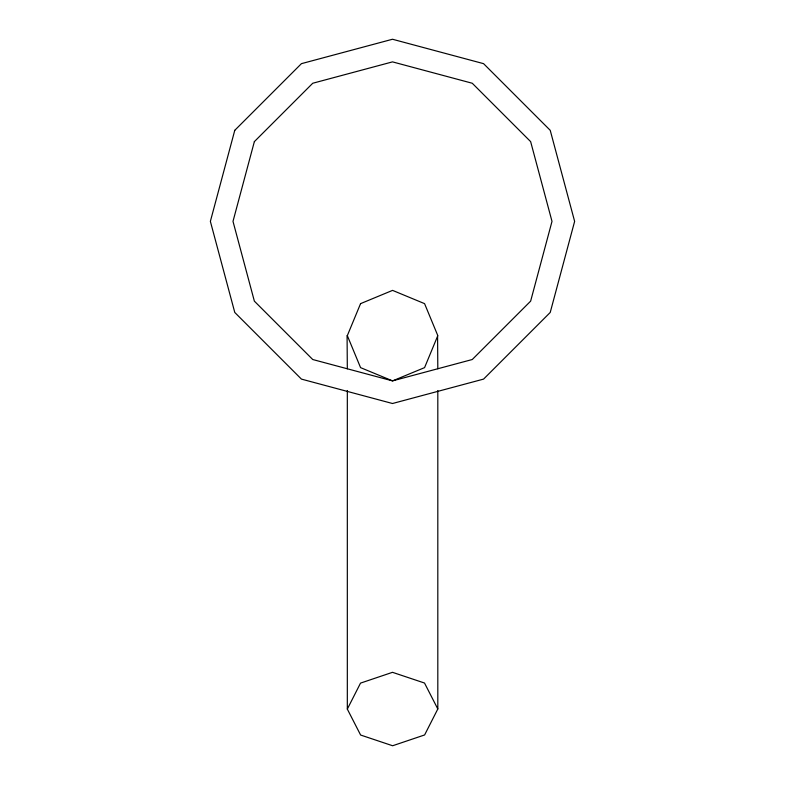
<?xml version="1.0" encoding="UTF-8"?>
<svg xmlns="http://www.w3.org/2000/svg" width="785" height="785" viewBox="0 0 785 785"><rect width="100%" height="100%" fill="white"/><g stroke="black" fill="none" stroke-linecap="round" stroke-linejoin="round"><path stroke-width="1.18" d="M347.323 709.09L360.521 683.117L392.5 672.323L424.518 683.038L437.814 708.983L424.616 734.956L392.637 745.75L360.619 735.035L347.323 709.09L347.323 390.498M437.579 335.637L437.814 368.793M347.078 335.637L347.323 368.803M437.814 390.518L437.814 708.983M234.774 130.32L210.37 221.38L234.774 312.45L301.43 379.106L392.5 403.51L483.57 379.106L550.226 312.45L574.63 221.38L550.226 130.32L483.57 63.654L392.5 39.25L301.43 63.654L234.774 130.32M254.36 141.624L232.998 221.38L254.36 301.136L312.744 359.52L392.5 380.882L472.256 359.52L530.64 301.136L552.002 221.38L530.64 141.624L472.256 83.249L392.5 61.878L312.744 83.249L254.36 141.624M360.57 303.638L347.323 335.637L360.57 367.635L392.569 380.882L424.567 367.635L437.814 335.637L424.567 303.638L392.569 290.381L360.57 303.638"/></g></svg>
